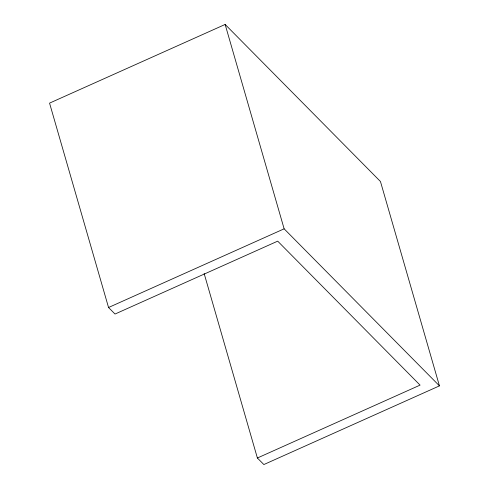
<?xml version="1.0" encoding="UTF-8"?>
<svg xmlns="http://www.w3.org/2000/svg" width="489" height="489" viewBox="0 0 489 489"><rect width="100%" height="100%" fill="white"/><g stroke="black" fill="none" stroke-linecap="round" stroke-linejoin="round"><path stroke-width="0.73" d="M257.385 458.004L263.858 464.55L439.446 385.876L380.454 181.498L225.142 24.45L49.554 103.124L108.546 307.502L115.019 314.042L277.697 241.15L420.069 385.118L257.385 458.004L204.145 273.54M108.546 307.502L284.133 228.828L439.446 385.876M225.142 24.45L284.133 228.828"/></g></svg>
